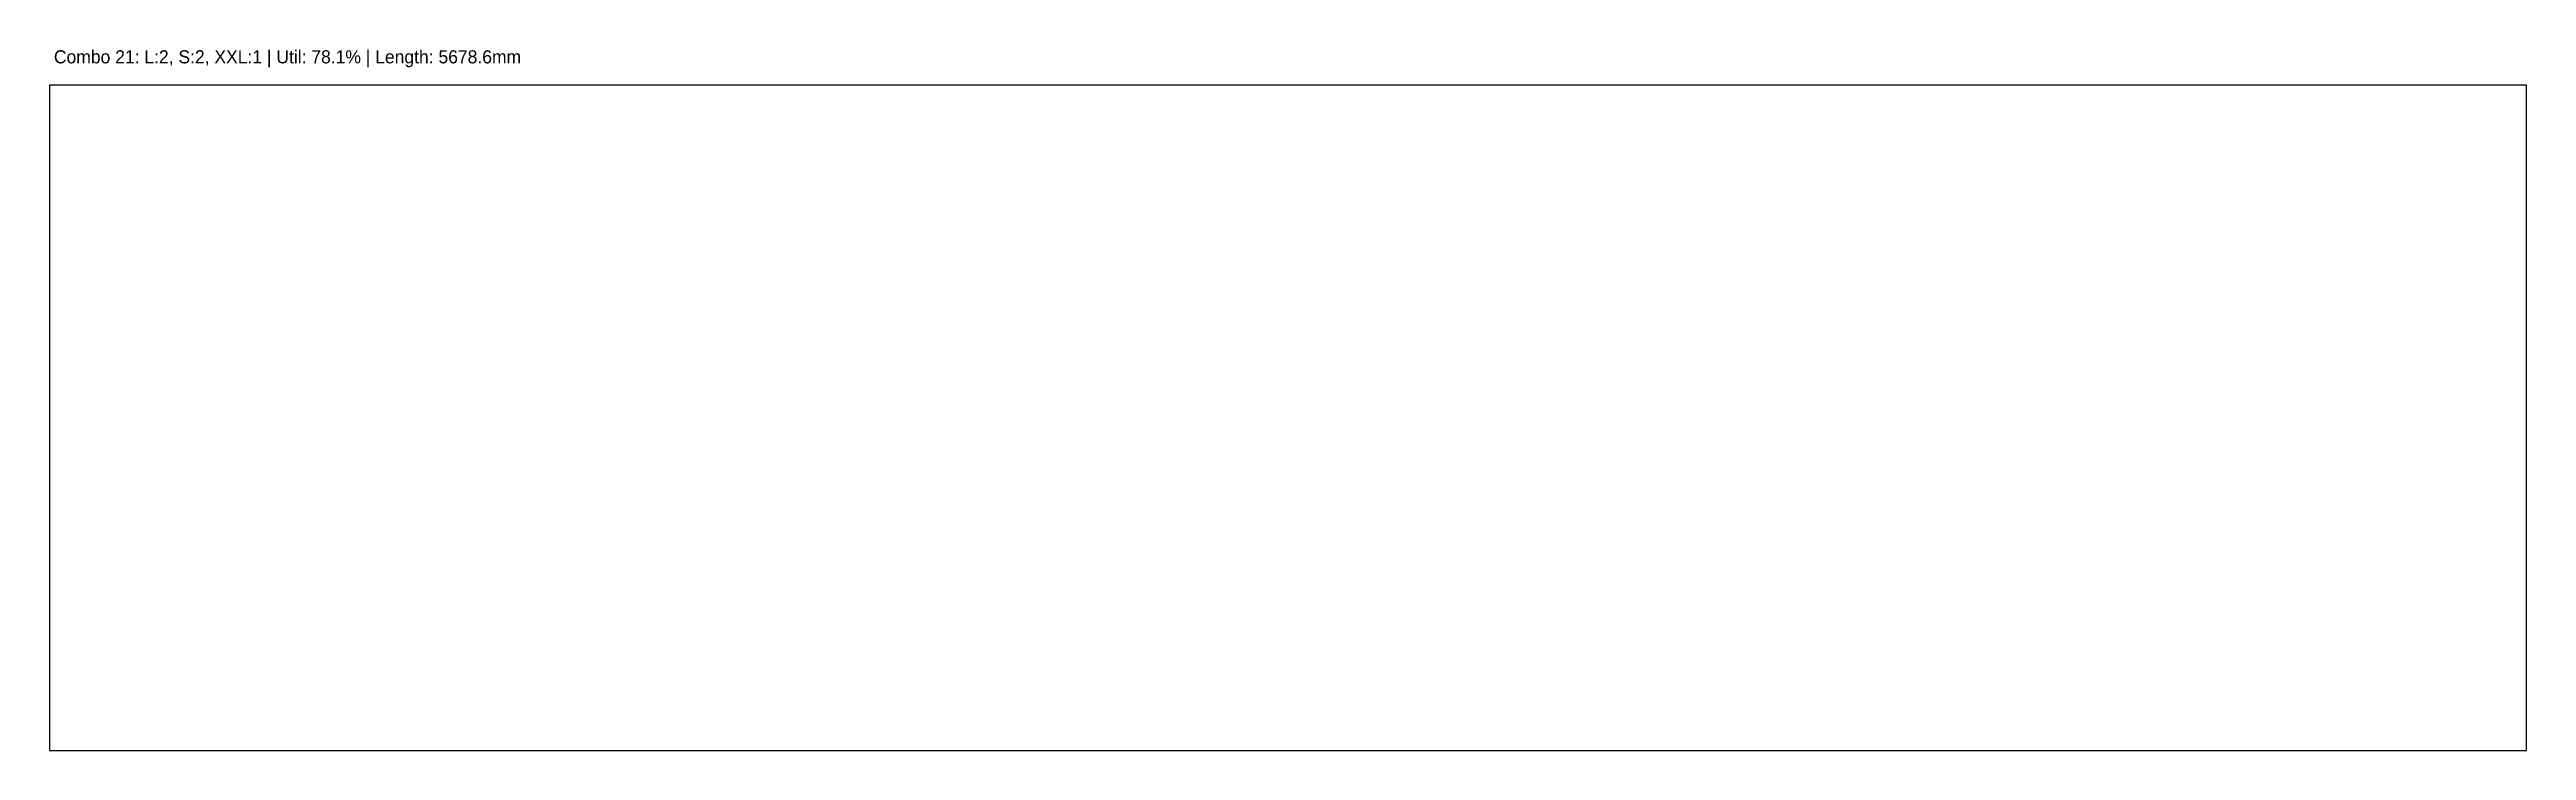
# Model space of a CAD drawing. Header units: metres. Extents: x 0 to 5679, y 0 to 1606.
import ezdxf

# ---------------------------------------------------------------- set-up
doc = ezdxf.new("R2010")
doc.units = ezdxf.units.M
doc.layers.add('CONTAINER', color=7, linetype='Continuous')
doc.layers.add('INFO', color=7, linetype='Continuous')

msp = doc.modelspace()

# ---------------------------------------------------------------- linework, layer by layer
at = {"layer": 'CONTAINER'}
msp.add_lwpolyline([(0, 0), (5678.6, 0), (5678.6, 1524), (0, 1524), (0, 0)], dxfattribs=at)

# ---------------------------------------------------------------- texts
at = {"layer": 'INFO'}
msp.add_text('Combo 21: L:2, S:2, XXL:1 | Util: 78.1% | Length: 5678.6mm', height=30, dxfattribs=at).set_placement((10, 1574))

doc.saveas('drawing.dxf')
